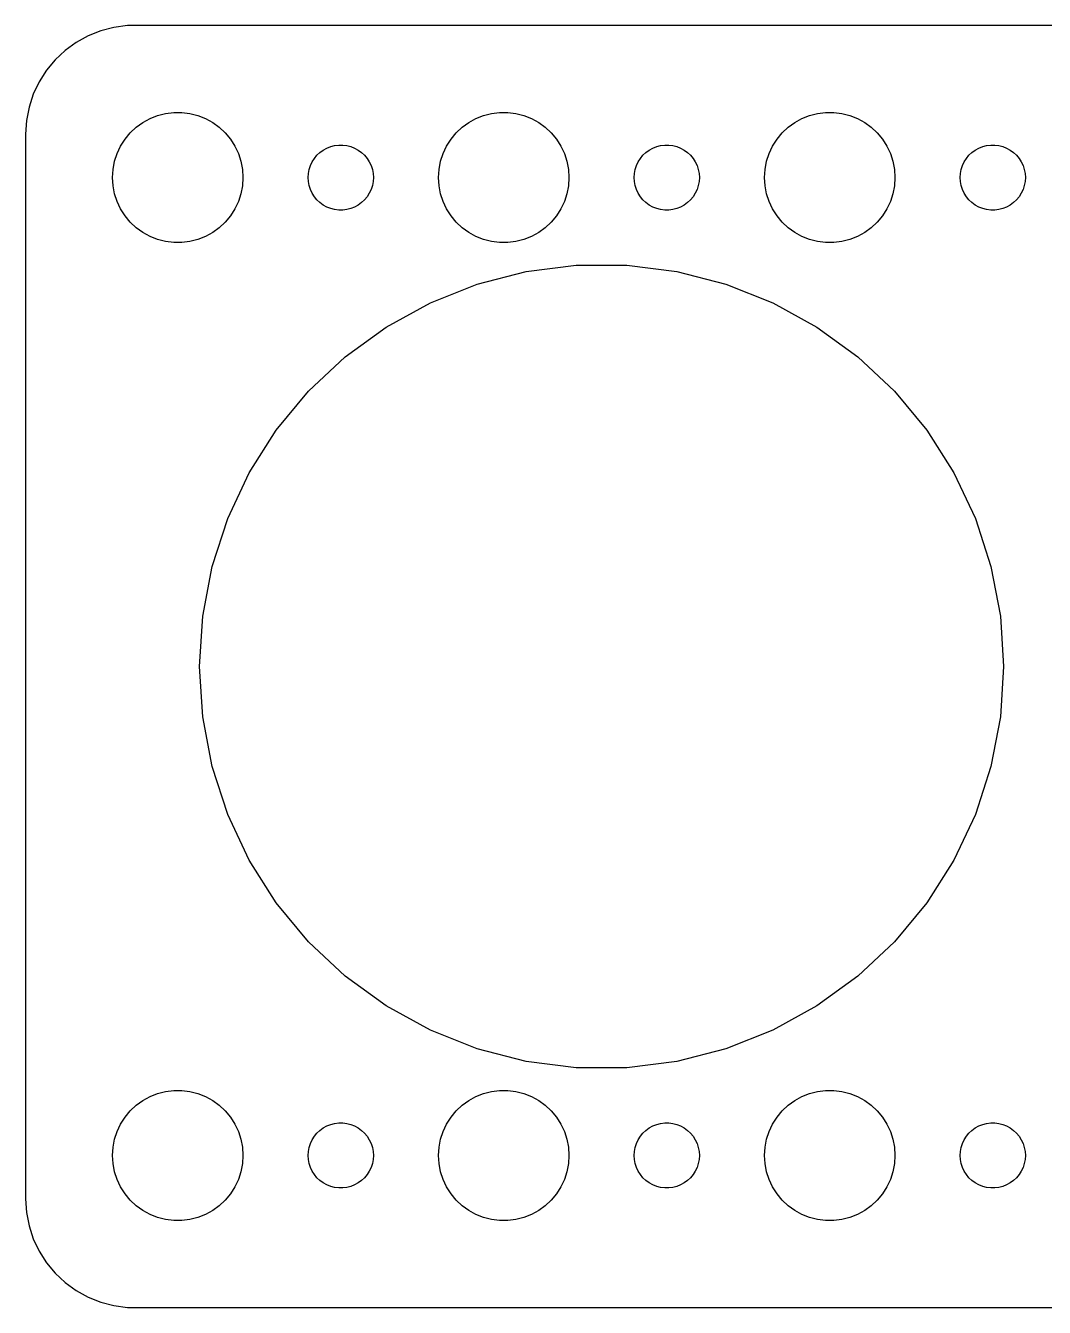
# Model space of a CAD drawing. Header units: metres. Extents: x -90 to 90, y -29 to 29.
# Drawn here: x -89.5 to -42.6, y -29.5 to 29.5 of the extents above; entities that cross this region are included whole.
import ezdxf

# ---------------------------------------------------------------- set-up
doc = ezdxf.new("R2010")
doc.units = ezdxf.units.M

msp = doc.modelspace()

# ---------------------------------------------------------------- linework, layer by layer
for p, q in [((-84.8139, 29.4901), (-85.4369, 29.4114)), ((84.8139, 29.4901), (-84.8139, 29.4901)), ((-86.6289, 29.0241), (-87.1791, 28.7216)), ((-86.0451, 29.2553), (-86.6289, 29.0241)), ((-85.4369, 29.4114), (-86.0451, 29.2553)), ((-87.6871, 28.3526), (-88.1448, 27.9227)), ((-87.1791, 28.7216), (-87.6871, 28.3526)), ((-88.1448, 27.9227), (-88.5451, 27.4389)), ((-88.5451, 27.4389), (-88.8815, 26.9088)), ((-88.8815, 26.9088), (-89.1489, 26.3406)), ((-89.1489, 26.3406), (-89.3429, 25.7434)), ((-89.3429, 25.7434), (-89.4606, 25.1267)), ((-83.427, 25.3532), (-83.0621, 25.4469)), ((-83.0621, 25.4469), (-82.6884, 25.4941)), ((-82.6884, 25.4941), (-82.3116, 25.4941)), ((-82.3116, 25.4941), (-81.9379, 25.4469)), ((-81.9379, 25.4469), (-81.573, 25.3532)), ((-68.427, 25.3532), (-68.0621, 25.4469)), ((-68.0621, 25.4469), (-67.6884, 25.4941)), ((-67.6884, 25.4941), (-67.3116, 25.4941)), ((-67.3116, 25.4941), (-66.9379, 25.4469)), ((-66.9379, 25.4469), (-66.573, 25.3532)), ((-53.427, 25.3532), (-53.0621, 25.4469)), ((-53.0621, 25.4469), (-52.6884, 25.4941)), ((-52.6884, 25.4941), (-52.3116, 25.4941)), ((-52.3116, 25.4941), (-51.9379, 25.4469)), ((-51.9379, 25.4469), (-51.5729, 25.3532)), ((-89.4606, 25.1267), (-89.5, 24.5)), ((-84.6869, 24.5536), (-84.4123, 24.8115)), ((-84.4123, 24.8115), (-84.1075, 25.033)), ((-84.1075, 25.033), (-83.7773, 25.2145)), ((-83.7773, 25.2145), (-83.427, 25.3532)), ((-81.573, 25.3532), (-81.2227, 25.2145)), ((-81.2227, 25.2145), (-80.8925, 25.033)), ((-80.8925, 25.033), (-80.5877, 24.8115)), ((-80.5877, 24.8115), (-80.3131, 24.5536)), ((-69.6869, 24.5536), (-69.4123, 24.8115)), ((-69.4123, 24.8115), (-69.1075, 25.033)), ((-69.1075, 25.033), (-68.7773, 25.2145)), ((-68.7773, 25.2145), (-68.427, 25.3532)), ((-66.573, 25.3532), (-66.2227, 25.2145)), ((-66.2227, 25.2145), (-65.8925, 25.033)), ((-65.8925, 25.033), (-65.5877, 24.8115)), ((-65.5877, 24.8115), (-65.3131, 24.5536)), ((-54.6869, 24.5536), (-54.4123, 24.8115)), ((-54.4123, 24.8115), (-54.1075, 25.033)), ((-54.1075, 25.033), (-53.7773, 25.2145)), ((-53.7773, 25.2145), (-53.427, 25.3532)), ((-51.5729, 25.3532), (-51.2227, 25.2145)), ((-51.2227, 25.2145), (-50.8925, 25.033)), ((-50.8925, 25.033), (-50.5877, 24.8115)), ((-50.5877, 24.8115), (-50.3131, 24.5536)), ((-89.5, 24.5), (-89.5, -24.5)), ((-85.1289, 23.9453), (-84.927, 24.2634)), ((-84.927, 24.2634), (-84.6869, 24.5536)), ((-80.3131, 24.5536), (-80.073, 24.2634)), ((-80.073, 24.2634), (-79.8711, 23.9453)), ((-70.1289, 23.9453), (-69.927, 24.2634)), ((-69.927, 24.2634), (-69.6869, 24.5536)), ((-65.3131, 24.5536), (-65.073, 24.2634)), ((-65.073, 24.2634), (-64.8711, 23.9453)), ((-55.1289, 23.9453), (-54.927, 24.2634)), ((-54.927, 24.2634), (-54.6869, 24.5536)), ((-50.3131, 24.5536), (-50.0729, 24.2634)), ((-50.0729, 24.2634), (-49.8711, 23.9453)), ((-85.4057, 23.2461), (-85.2893, 23.6044)), ((-85.2893, 23.6044), (-85.1289, 23.9453)), ((-79.8711, 23.9453), (-79.7107, 23.6044)), ((-79.7107, 23.6044), (-79.5943, 23.2461)), ((-76.0934, 23.5268), (-75.9561, 23.6558)), ((-75.9561, 23.6558), (-75.8037, 23.7665)), ((-75.8037, 23.7665), (-75.6387, 23.8572)), ((-75.6387, 23.8572), (-75.4635, 23.9266)), ((-75.4635, 23.9266), (-75.2811, 23.9734)), ((-75.2811, 23.9734), (-75.0942, 23.997)), ((-75.0942, 23.997), (-74.9058, 23.997)), ((-74.9058, 23.997), (-74.7189, 23.9734)), ((-74.7189, 23.9734), (-74.5365, 23.9266)), ((-74.5365, 23.9266), (-74.3613, 23.8572)), ((-74.3613, 23.8572), (-74.1963, 23.7665)), ((-74.1963, 23.7665), (-74.0439, 23.6558)), ((-74.0439, 23.6558), (-73.9065, 23.5268)), ((-70.4057, 23.2461), (-70.2893, 23.6044)), ((-70.2893, 23.6044), (-70.1289, 23.9453)), ((-64.8711, 23.9453), (-64.7107, 23.6044)), ((-64.7107, 23.6044), (-64.5943, 23.2461)), ((-61.0934, 23.5268), (-60.9561, 23.6558)), ((-60.9561, 23.6558), (-60.8037, 23.7665)), ((-60.8037, 23.7665), (-60.6387, 23.8572)), ((-60.6387, 23.8572), (-60.4635, 23.9266)), ((-60.4635, 23.9266), (-60.2811, 23.9734)), ((-60.2811, 23.9734), (-60.0942, 23.997)), ((-60.0942, 23.997), (-59.9058, 23.997)), ((-59.9058, 23.997), (-59.7189, 23.9734)), ((-59.7189, 23.9734), (-59.5365, 23.9266)), ((-59.5365, 23.9266), (-59.3613, 23.8572)), ((-59.3613, 23.8572), (-59.1963, 23.7665)), ((-59.1963, 23.7665), (-59.0439, 23.6558)), ((-59.0439, 23.6558), (-58.9065, 23.5268)), ((-55.4057, 23.2461), (-55.2893, 23.6044)), ((-55.2893, 23.6044), (-55.1289, 23.9453)), ((-49.8711, 23.9453), (-49.7107, 23.6044)), ((-49.7107, 23.6044), (-49.5942, 23.2461)), ((-46.0934, 23.5268), (-45.9561, 23.6558)), ((-45.9561, 23.6558), (-45.8037, 23.7665)), ((-45.8037, 23.7665), (-45.6387, 23.8572)), ((-45.6387, 23.8572), (-45.4635, 23.9266)), ((-45.4635, 23.9266), (-45.2811, 23.9734)), ((-45.2811, 23.9734), (-45.0942, 23.997)), ((-45.0942, 23.997), (-44.9058, 23.997)), ((-44.9058, 23.997), (-44.7189, 23.9734)), ((-44.7189, 23.9734), (-44.5365, 23.9266)), ((-44.5365, 23.9266), (-44.3613, 23.8572)), ((-44.3613, 23.8572), (-44.1963, 23.7665)), ((-44.1963, 23.7665), (-44.0439, 23.6558)), ((-44.0439, 23.6558), (-43.9065, 23.5268)), ((-85.4763, 22.876), (-85.4057, 23.2461)), ((-79.5943, 23.2461), (-79.5237, 22.876)), ((-76.4529, 22.873), (-76.3947, 23.0522)), ((-76.3947, 23.0522), (-76.3145, 23.2226)), ((-76.3145, 23.2226), (-76.2135, 23.3817)), ((-76.2135, 23.3817), (-76.0934, 23.5268)), ((-73.9065, 23.5268), (-73.7865, 23.3817)), ((-73.7865, 23.3817), (-73.6855, 23.2226)), ((-73.6855, 23.2226), (-73.6053, 23.0522)), ((-73.6053, 23.0522), (-73.5471, 22.873)), ((-70.4763, 22.876), (-70.4057, 23.2461)), ((-64.5943, 23.2461), (-64.5237, 22.876)), ((-61.4529, 22.873), (-61.3947, 23.0522)), ((-61.3947, 23.0522), (-61.3145, 23.2226)), ((-61.3145, 23.2226), (-61.2135, 23.3817)), ((-61.2135, 23.3817), (-61.0934, 23.5268)), ((-58.9065, 23.5268), (-58.7865, 23.3817)), ((-58.7865, 23.3817), (-58.6855, 23.2226)), ((-58.6855, 23.2226), (-58.6053, 23.0522)), ((-58.6053, 23.0522), (-58.5471, 22.873)), ((-55.4763, 22.876), (-55.4057, 23.2461)), ((-49.5942, 23.2461), (-49.5237, 22.876)), ((-46.4529, 22.873), (-46.3947, 23.0522)), ((-46.3947, 23.0522), (-46.3145, 23.2226)), ((-46.3145, 23.2226), (-46.2135, 23.3817)), ((-46.2135, 23.3817), (-46.0934, 23.5268)), ((-43.9065, 23.5268), (-43.7865, 23.3817)), ((-43.7865, 23.3817), (-43.6855, 23.2226)), ((-43.6855, 23.2226), (-43.6053, 23.0522)), ((-43.6053, 23.0522), (-43.5471, 22.873)), ((-85.5, 22.5), (-85.4763, 22.876)), ((-85.4763, 22.124), (-85.5, 22.5)), ((-79.5237, 22.876), (-79.5, 22.5)), ((-79.5, 22.5), (-79.5237, 22.124)), ((-76.5, 22.5), (-76.4882, 22.688)), ((-76.4882, 22.312), (-76.5, 22.5)), ((-76.4882, 22.688), (-76.4529, 22.873)), ((-73.5471, 22.873), (-73.5118, 22.688)), ((-73.5118, 22.688), (-73.5, 22.5)), ((-73.5, 22.5), (-73.5118, 22.312)), ((-70.5, 22.5), (-70.4763, 22.876)), ((-70.4763, 22.124), (-70.5, 22.5)), ((-64.5237, 22.876), (-64.5, 22.5)), ((-64.5, 22.5), (-64.5237, 22.124)), ((-61.5, 22.5), (-61.4882, 22.688)), ((-61.4882, 22.312), (-61.5, 22.5)), ((-61.4882, 22.688), (-61.4529, 22.873)), ((-58.5471, 22.873), (-58.5118, 22.688)), ((-58.5118, 22.688), (-58.5, 22.5)), ((-58.5, 22.5), (-58.5118, 22.312)), ((-55.5, 22.5), (-55.4763, 22.876)), ((-55.4763, 22.124), (-55.5, 22.5)), ((-49.5237, 22.876), (-49.5, 22.5)), ((-49.5, 22.5), (-49.5237, 22.124)), ((-46.5, 22.5), (-46.4882, 22.688)), ((-46.4882, 22.312), (-46.5, 22.5)), ((-46.4882, 22.688), (-46.4529, 22.873)), ((-43.5471, 22.873), (-43.5118, 22.688)), ((-43.5118, 22.688), (-43.5, 22.5)), ((-43.5, 22.5), (-43.5118, 22.312)), ((-85.4057, 21.7539), (-85.4763, 22.124)), ((-79.5237, 22.124), (-79.5943, 21.7539)), ((-76.4529, 22.127), (-76.4882, 22.312)), ((-76.3947, 21.9478), (-76.4529, 22.127)), ((-76.3145, 21.7774), (-76.3947, 21.9478)), ((-73.6053, 21.9478), (-73.6855, 21.7774)), ((-73.5471, 22.127), (-73.6053, 21.9478)), ((-73.5118, 22.312), (-73.5471, 22.127)), ((-70.4057, 21.7539), (-70.4763, 22.124)), ((-64.5237, 22.124), (-64.5943, 21.7539)), ((-61.4529, 22.127), (-61.4882, 22.312)), ((-61.3947, 21.9478), (-61.4529, 22.127)), ((-61.3145, 21.7774), (-61.3947, 21.9478)), ((-58.6053, 21.9478), (-58.6855, 21.7774)), ((-58.5471, 22.127), (-58.6053, 21.9478)), ((-58.5118, 22.312), (-58.5471, 22.127)), ((-55.4057, 21.7539), (-55.4763, 22.124)), ((-49.5237, 22.124), (-49.5942, 21.7539)), ((-46.4529, 22.127), (-46.4882, 22.312)), ((-46.3947, 21.9478), (-46.4529, 22.127)), ((-46.3145, 21.7774), (-46.3947, 21.9478)), ((-43.6053, 21.9478), (-43.6855, 21.7774)), ((-43.5471, 22.127), (-43.6053, 21.9478)), ((-43.5118, 22.312), (-43.5471, 22.127)), ((-85.2893, 21.3956), (-85.4057, 21.7539)), ((-85.1289, 21.0547), (-85.2893, 21.3956)), ((-79.7107, 21.3956), (-79.8711, 21.0547)), ((-79.5943, 21.7539), (-79.7107, 21.3956)), ((-76.2135, 21.6183), (-76.3145, 21.7774)), ((-76.0934, 21.4732), (-76.2135, 21.6183)), ((-75.9561, 21.3442), (-76.0934, 21.4732)), ((-75.8037, 21.2335), (-75.9561, 21.3442)), ((-75.6387, 21.1427), (-75.8037, 21.2335)), ((-74.1963, 21.2335), (-74.3613, 21.1427)), ((-74.0439, 21.3442), (-74.1963, 21.2335)), ((-73.9065, 21.4732), (-74.0439, 21.3442)), ((-73.7865, 21.6183), (-73.9065, 21.4732)), ((-73.6855, 21.7774), (-73.7865, 21.6183)), ((-70.2893, 21.3956), (-70.4057, 21.7539)), ((-70.1289, 21.0547), (-70.2893, 21.3956)), ((-64.7107, 21.3956), (-64.8711, 21.0547)), ((-64.5943, 21.7539), (-64.7107, 21.3956)), ((-61.2135, 21.6183), (-61.3145, 21.7774)), ((-61.0934, 21.4732), (-61.2135, 21.6183)), ((-60.9561, 21.3442), (-61.0934, 21.4732)), ((-60.8037, 21.2335), (-60.9561, 21.3442)), ((-60.6387, 21.1427), (-60.8037, 21.2335)), ((-59.1963, 21.2335), (-59.3613, 21.1427)), ((-59.0439, 21.3442), (-59.1963, 21.2335)), ((-58.9065, 21.4732), (-59.0439, 21.3442)), ((-58.7865, 21.6183), (-58.9065, 21.4732)), ((-58.6855, 21.7774), (-58.7865, 21.6183)), ((-55.2893, 21.3956), (-55.4057, 21.7539)), ((-55.1289, 21.0547), (-55.2893, 21.3956)), ((-49.7107, 21.3956), (-49.8711, 21.0547)), ((-49.5942, 21.7539), (-49.7107, 21.3956)), ((-46.2135, 21.6183), (-46.3145, 21.7774)), ((-46.0934, 21.4732), (-46.2135, 21.6183)), ((-45.9561, 21.3442), (-46.0934, 21.4732)), ((-45.8037, 21.2335), (-45.9561, 21.3442)), ((-45.6387, 21.1427), (-45.8037, 21.2335)), ((-44.1963, 21.2335), (-44.3613, 21.1427)), ((-44.0439, 21.3442), (-44.1963, 21.2335)), ((-43.9065, 21.4732), (-44.0439, 21.3442)), ((-43.7865, 21.6183), (-43.9065, 21.4732)), ((-43.6855, 21.7774), (-43.7865, 21.6183)), ((-84.927, 20.7366), (-85.1289, 21.0547)), ((-84.6869, 20.4464), (-84.927, 20.7366)), ((-80.073, 20.7366), (-80.3131, 20.4464)), ((-79.8711, 21.0547), (-80.073, 20.7366)), ((-75.4635, 21.0734), (-75.6387, 21.1427)), ((-75.2811, 21.0266), (-75.4635, 21.0734)), ((-75.0942, 21.003), (-75.2811, 21.0266)), ((-74.9058, 21.003), (-75.0942, 21.003)), ((-74.7189, 21.0266), (-74.9058, 21.003)), ((-74.5365, 21.0734), (-74.7189, 21.0266)), ((-74.3613, 21.1427), (-74.5365, 21.0734)), ((-69.927, 20.7366), (-70.1289, 21.0547)), ((-69.6869, 20.4464), (-69.927, 20.7366)), ((-65.073, 20.7366), (-65.3131, 20.4464)), ((-64.8711, 21.0547), (-65.073, 20.7366)), ((-60.4635, 21.0734), (-60.6387, 21.1427)), ((-60.2811, 21.0266), (-60.4635, 21.0734)), ((-60.0942, 21.003), (-60.2811, 21.0266)), ((-59.9058, 21.003), (-60.0942, 21.003)), ((-59.7189, 21.0266), (-59.9058, 21.003)), ((-59.5365, 21.0734), (-59.7189, 21.0266)), ((-59.3613, 21.1427), (-59.5365, 21.0734)), ((-54.927, 20.7366), (-55.1289, 21.0547)), ((-54.6869, 20.4464), (-54.927, 20.7366)), ((-50.0729, 20.7366), (-50.3131, 20.4464)), ((-49.8711, 21.0547), (-50.0729, 20.7366)), ((-45.4635, 21.0734), (-45.6387, 21.1427)), ((-45.2811, 21.0266), (-45.4635, 21.0734)), ((-45.0942, 21.003), (-45.2811, 21.0266)), ((-44.9058, 21.003), (-45.0942, 21.003)), ((-44.7189, 21.0266), (-44.9058, 21.003)), ((-44.5365, 21.0734), (-44.7189, 21.0266)), ((-44.3613, 21.1427), (-44.5365, 21.0734)), ((-84.4123, 20.1884), (-84.6869, 20.4464)), ((-84.1075, 19.967), (-84.4123, 20.1884)), ((-80.5877, 20.1884), (-80.8925, 19.967)), ((-80.3131, 20.4464), (-80.5877, 20.1884)), ((-69.4123, 20.1884), (-69.6869, 20.4464)), ((-69.1075, 19.967), (-69.4123, 20.1884)), ((-65.5877, 20.1884), (-65.8925, 19.967)), ((-65.3131, 20.4464), (-65.5877, 20.1884)), ((-54.4123, 20.1884), (-54.6869, 20.4464)), ((-54.1075, 19.967), (-54.4123, 20.1884)), ((-50.5877, 20.1884), (-50.8925, 19.967)), ((-50.3131, 20.4464), (-50.5877, 20.1884)), ((-83.7773, 19.7855), (-84.1075, 19.967)), ((-83.427, 19.6468), (-83.7773, 19.7855)), ((-83.0621, 19.5531), (-83.427, 19.6468)), ((-82.6884, 19.5059), (-83.0621, 19.5531)), ((-82.3116, 19.5059), (-82.6884, 19.5059)), ((-81.9379, 19.5531), (-82.3116, 19.5059)), ((-81.573, 19.6468), (-81.9379, 19.5531)), ((-81.2227, 19.7855), (-81.573, 19.6468)), ((-80.8925, 19.967), (-81.2227, 19.7855)), ((-68.7773, 19.7855), (-69.1075, 19.967)), ((-68.427, 19.6468), (-68.7773, 19.7855)), ((-68.0621, 19.5531), (-68.427, 19.6468)), ((-67.6884, 19.5059), (-68.0621, 19.5531)), ((-67.3116, 19.5059), (-67.6884, 19.5059)), ((-66.9379, 19.5531), (-67.3116, 19.5059)), ((-66.573, 19.6468), (-66.9379, 19.5531)), ((-66.2227, 19.7855), (-66.573, 19.6468)), ((-65.8925, 19.967), (-66.2227, 19.7855)), ((-53.7773, 19.7855), (-54.1075, 19.967)), ((-53.427, 19.6468), (-53.7773, 19.7855)), ((-53.0621, 19.5531), (-53.427, 19.6468)), ((-52.6884, 19.5059), (-53.0621, 19.5531)), ((-52.3116, 19.5059), (-52.6884, 19.5059)), ((-51.9379, 19.5531), (-52.3116, 19.5059)), ((-51.5729, 19.6468), (-51.9379, 19.5531)), ((-51.2227, 19.7855), (-51.5729, 19.6468)), ((-50.8925, 19.967), (-51.2227, 19.7855)), ((-66.4666, 18.1723), (-64.1616, 18.4635)), ((-64.1616, 18.4635), (-61.8384, 18.4635)), ((-61.8384, 18.4635), (-59.5334, 18.1723)), ((-68.7168, 17.5945), (-66.4666, 18.1723)), ((-59.5334, 18.1723), (-57.2832, 17.5945)), ((-70.8769, 16.7393), (-68.7168, 17.5945)), ((-57.2832, 17.5945), (-55.1231, 16.7393)), ((-72.9128, 15.6201), (-70.8769, 16.7393)), ((-55.1231, 16.7393), (-53.0872, 15.6201)), ((-74.7923, 14.2545), (-72.9128, 15.6201)), ((-53.0872, 15.6201), (-51.2077, 14.2545)), ((-76.4859, 12.6641), (-74.7923, 14.2545)), ((-51.2077, 14.2545), (-49.5141, 12.6641)), ((-77.9668, 10.874), (-76.4859, 12.6641)), ((-49.5141, 12.6641), (-48.0332, 10.874)), ((-79.2117, 8.91243), (-77.9668, 10.874)), ((-48.0332, 10.874), (-46.7883, 8.91243)), ((-80.2009, 6.8103), (-79.2117, 8.91243)), ((-46.7883, 8.91243), (-45.7991, 6.8103)), ((-80.9188, 4.60075), (-80.2009, 6.8103)), ((-45.7991, 6.8103), (-45.0812, 4.60075)), ((-81.3541, 2.31866), (-80.9188, 4.60075)), ((-45.0812, 4.60075), (-44.6459, 2.31866)), ((-81.5, 0), (-81.3541, 2.31866)), ((-44.6459, 2.31866), (-44.5, 0)), ((-81.3541, -2.31866), (-81.5, 0)), ((-44.5, 0), (-44.6459, -2.31866)), ((-80.9188, -4.60075), (-81.3541, -2.31866)), ((-44.6459, -2.31866), (-45.0812, -4.60075)), ((-80.2009, -6.8103), (-80.9188, -4.60075)), ((-45.0812, -4.60075), (-45.7991, -6.8103)), ((-79.2117, -8.91243), (-80.2009, -6.8103)), ((-45.7991, -6.8103), (-46.7883, -8.91243)), ((-77.9668, -10.874), (-79.2117, -8.91243)), ((-46.7883, -8.91243), (-48.0332, -10.874)), ((-76.4859, -12.6641), (-77.9668, -10.874)), ((-48.0332, -10.874), (-49.5141, -12.6641)), ((-74.7923, -14.2545), (-76.4859, -12.6641)), ((-49.5141, -12.6641), (-51.2077, -14.2545)), ((-72.9128, -15.6201), (-74.7923, -14.2545)), ((-51.2077, -14.2545), (-53.0872, -15.6201)), ((-70.8769, -16.7393), (-72.9128, -15.6201)), ((-53.0872, -15.6201), (-55.1231, -16.7393)), ((-68.7168, -17.5945), (-70.8769, -16.7393)), ((-55.1231, -16.7393), (-57.2832, -17.5945)), ((-66.4666, -18.1723), (-68.7168, -17.5945)), ((-57.2832, -17.5945), (-59.5334, -18.1723)), ((-64.1616, -18.4635), (-66.4666, -18.1723)), ((-59.5334, -18.1723), (-61.8384, -18.4635)), ((-61.8384, -18.4635), (-64.1616, -18.4635)), ((-84.4123, -20.1884), (-84.1075, -19.967)), ((-84.1075, -19.967), (-83.7773, -19.7855)), ((-83.7773, -19.7855), (-83.427, -19.6468)), ((-83.427, -19.6468), (-83.0621, -19.5531)), ((-83.0621, -19.5531), (-82.6884, -19.5059)), ((-82.6884, -19.5059), (-82.3116, -19.5059)), ((-82.3116, -19.5059), (-81.9379, -19.5531)), ((-81.9379, -19.5531), (-81.573, -19.6468)), ((-81.573, -19.6468), (-81.2227, -19.7855)), ((-81.2227, -19.7855), (-80.8925, -19.967)), ((-80.8925, -19.967), (-80.5877, -20.1884)), ((-69.4123, -20.1884), (-69.1075, -19.967)), ((-69.1075, -19.967), (-68.7773, -19.7855)), ((-68.7773, -19.7855), (-68.427, -19.6468)), ((-68.427, -19.6468), (-68.0621, -19.5531)), ((-68.0621, -19.5531), (-67.6884, -19.5059)), ((-67.6884, -19.5059), (-67.3116, -19.5059)), ((-67.3116, -19.5059), (-66.9379, -19.5531)), ((-66.9379, -19.5531), (-66.573, -19.6468)), ((-66.573, -19.6468), (-66.2227, -19.7855)), ((-66.2227, -19.7855), (-65.8925, -19.967)), ((-65.8925, -19.967), (-65.5877, -20.1884)), ((-54.4123, -20.1884), (-54.1075, -19.967)), ((-54.1075, -19.967), (-53.7773, -19.7855)), ((-53.7773, -19.7855), (-53.427, -19.6468)), ((-53.427, -19.6468), (-53.0621, -19.5531)), ((-53.0621, -19.5531), (-52.6884, -19.5059)), ((-52.6884, -19.5059), (-52.3116, -19.5059)), ((-52.3116, -19.5059), (-51.9379, -19.5531)), ((-51.9379, -19.5531), (-51.5729, -19.6468)), ((-51.5729, -19.6468), (-51.2227, -19.7855)), ((-51.2227, -19.7855), (-50.8925, -19.967)), ((-50.8925, -19.967), (-50.5877, -20.1884)), ((-84.927, -20.7366), (-84.6869, -20.4464)), ((-84.6869, -20.4464), (-84.4123, -20.1884)), ((-80.5877, -20.1884), (-80.3131, -20.4464)), ((-80.3131, -20.4464), (-80.073, -20.7366)), ((-69.927, -20.7366), (-69.6869, -20.4464)), ((-69.6869, -20.4464), (-69.4123, -20.1884)), ((-65.5877, -20.1884), (-65.3131, -20.4464)), ((-65.3131, -20.4464), (-65.073, -20.7366)), ((-54.927, -20.7366), (-54.6869, -20.4464)), ((-54.6869, -20.4464), (-54.4123, -20.1884)), ((-50.5877, -20.1884), (-50.3131, -20.4464)), ((-50.3131, -20.4464), (-50.0729, -20.7366)), ((-85.2893, -21.3956), (-85.1289, -21.0547)), ((-85.1289, -21.0547), (-84.927, -20.7366)), ((-80.073, -20.7366), (-79.8711, -21.0547)), ((-79.8711, -21.0547), (-79.7107, -21.3956)), ((-75.8037, -21.2335), (-75.6387, -21.1427)), ((-75.6387, -21.1427), (-75.4635, -21.0734)), ((-75.4635, -21.0734), (-75.2811, -21.0266)), ((-75.2811, -21.0266), (-75.0942, -21.003)), ((-75.0942, -21.003), (-74.9058, -21.003)), ((-74.9058, -21.003), (-74.7189, -21.0266)), ((-74.7189, -21.0266), (-74.5365, -21.0734)), ((-74.5365, -21.0734), (-74.3613, -21.1427)), ((-74.3613, -21.1427), (-74.1963, -21.2335)), ((-70.2893, -21.3956), (-70.1289, -21.0547)), ((-70.1289, -21.0547), (-69.927, -20.7366)), ((-65.073, -20.7366), (-64.8711, -21.0547)), ((-64.8711, -21.0547), (-64.7107, -21.3956)), ((-60.8037, -21.2335), (-60.6387, -21.1427)), ((-60.6387, -21.1427), (-60.4635, -21.0734)), ((-60.4635, -21.0734), (-60.2811, -21.0266)), ((-60.2811, -21.0266), (-60.0942, -21.003)), ((-60.0942, -21.003), (-59.9058, -21.003)), ((-59.9058, -21.003), (-59.7189, -21.0266)), ((-59.7189, -21.0266), (-59.5365, -21.0734)), ((-59.5365, -21.0734), (-59.3613, -21.1427)), ((-59.3613, -21.1427), (-59.1963, -21.2335)), ((-55.2893, -21.3956), (-55.1289, -21.0547)), ((-55.1289, -21.0547), (-54.927, -20.7366)), ((-50.0729, -20.7366), (-49.8711, -21.0547)), ((-49.8711, -21.0547), (-49.7107, -21.3956)), ((-45.8037, -21.2335), (-45.6387, -21.1427)), ((-45.6387, -21.1427), (-45.4635, -21.0734)), ((-45.4635, -21.0734), (-45.2811, -21.0266)), ((-45.2811, -21.0266), (-45.0942, -21.003)), ((-45.0942, -21.003), (-44.9058, -21.003)), ((-44.9058, -21.003), (-44.7189, -21.0266)), ((-44.7189, -21.0266), (-44.5365, -21.0734)), ((-44.5365, -21.0734), (-44.3613, -21.1427)), ((-44.3613, -21.1427), (-44.1963, -21.2335)), ((-85.4763, -22.124), (-85.4057, -21.7539)), ((-85.4057, -21.7539), (-85.2893, -21.3956)), ((-79.7107, -21.3956), (-79.5943, -21.7539)), ((-79.5943, -21.7539), (-79.5237, -22.124)), ((-76.3947, -21.9478), (-76.3145, -21.7774)), ((-76.3145, -21.7774), (-76.2135, -21.6183)), ((-76.2135, -21.6183), (-76.0934, -21.4732)), ((-76.0934, -21.4732), (-75.9561, -21.3442)), ((-75.9561, -21.3442), (-75.8037, -21.2335)), ((-74.1963, -21.2335), (-74.0439, -21.3442)), ((-74.0439, -21.3442), (-73.9065, -21.4732)), ((-73.9065, -21.4732), (-73.7865, -21.6183)), ((-73.7865, -21.6183), (-73.6855, -21.7774)), ((-73.6855, -21.7774), (-73.6053, -21.9478)), ((-70.4763, -22.124), (-70.4057, -21.7539)), ((-70.4057, -21.7539), (-70.2893, -21.3956)), ((-64.7107, -21.3956), (-64.5943, -21.7539)), ((-64.5943, -21.7539), (-64.5237, -22.124)), ((-61.3947, -21.9478), (-61.3145, -21.7774)), ((-61.3145, -21.7774), (-61.2135, -21.6183)), ((-61.2135, -21.6183), (-61.0934, -21.4732)), ((-61.0934, -21.4732), (-60.9561, -21.3442)), ((-60.9561, -21.3442), (-60.8037, -21.2335)), ((-59.1963, -21.2335), (-59.0439, -21.3442)), ((-59.0439, -21.3442), (-58.9065, -21.4732)), ((-58.9065, -21.4732), (-58.7865, -21.6183)), ((-58.7865, -21.6183), (-58.6855, -21.7774)), ((-58.6855, -21.7774), (-58.6053, -21.9478)), ((-55.4763, -22.124), (-55.4057, -21.7539)), ((-55.4057, -21.7539), (-55.2893, -21.3956)), ((-49.7107, -21.3956), (-49.5942, -21.7539)), ((-49.5942, -21.7539), (-49.5237, -22.124)), ((-46.3947, -21.9478), (-46.3145, -21.7774)), ((-46.3145, -21.7774), (-46.2135, -21.6183)), ((-46.2135, -21.6183), (-46.0934, -21.4732)), ((-46.0934, -21.4732), (-45.9561, -21.3442)), ((-45.9561, -21.3442), (-45.8037, -21.2335)), ((-44.1963, -21.2335), (-44.0439, -21.3442)), ((-44.0439, -21.3442), (-43.9065, -21.4732)), ((-43.9065, -21.4732), (-43.7865, -21.6183)), ((-43.7865, -21.6183), (-43.6855, -21.7774)), ((-43.6855, -21.7774), (-43.6053, -21.9478)), ((-85.5, -22.5), (-85.4763, -22.124)), ((-79.5237, -22.124), (-79.5, -22.5)), ((-76.5, -22.5), (-76.4882, -22.312)), ((-76.4882, -22.312), (-76.4529, -22.127)), ((-76.4529, -22.127), (-76.3947, -21.9478)), ((-73.6053, -21.9478), (-73.5471, -22.127)), ((-73.5471, -22.127), (-73.5118, -22.312)), ((-73.5118, -22.312), (-73.5, -22.5)), ((-70.5, -22.5), (-70.4763, -22.124)), ((-64.5237, -22.124), (-64.5, -22.5)), ((-61.5, -22.5), (-61.4882, -22.312)), ((-61.4882, -22.312), (-61.4529, -22.127)), ((-61.4529, -22.127), (-61.3947, -21.9478)), ((-58.6053, -21.9478), (-58.5471, -22.127)), ((-58.5471, -22.127), (-58.5118, -22.312)), ((-58.5118, -22.312), (-58.5, -22.5)), ((-55.5, -22.5), (-55.4763, -22.124)), ((-49.5237, -22.124), (-49.5, -22.5)), ((-46.5, -22.5), (-46.4882, -22.312)), ((-46.4882, -22.312), (-46.4529, -22.127)), ((-46.4529, -22.127), (-46.3947, -21.9478)), ((-43.6053, -21.9478), (-43.5471, -22.127)), ((-43.5471, -22.127), (-43.5118, -22.312)), ((-43.5118, -22.312), (-43.5, -22.5)), ((-85.4763, -22.876), (-85.5, -22.5)), ((-85.4057, -23.2461), (-85.4763, -22.876)), ((-79.5237, -22.876), (-79.5943, -23.2461)), ((-79.5, -22.5), (-79.5237, -22.876)), ((-76.4882, -22.688), (-76.5, -22.5)), ((-76.4529, -22.873), (-76.4882, -22.688)), ((-76.3947, -23.0522), (-76.4529, -22.873)), ((-73.5471, -22.873), (-73.6053, -23.0522)), ((-73.5118, -22.688), (-73.5471, -22.873)), ((-73.5, -22.5), (-73.5118, -22.688)), ((-70.4763, -22.876), (-70.5, -22.5)), ((-70.4057, -23.2461), (-70.4763, -22.876)), ((-64.5237, -22.876), (-64.5943, -23.2461)), ((-64.5, -22.5), (-64.5237, -22.876)), ((-61.4882, -22.688), (-61.5, -22.5)), ((-61.4529, -22.873), (-61.4882, -22.688)), ((-61.3947, -23.0522), (-61.4529, -22.873)), ((-58.5471, -22.873), (-58.6053, -23.0522)), ((-58.5118, -22.688), (-58.5471, -22.873)), ((-58.5, -22.5), (-58.5118, -22.688)), ((-55.4763, -22.876), (-55.5, -22.5)), ((-55.4057, -23.2461), (-55.4763, -22.876)), ((-49.5237, -22.876), (-49.5942, -23.2461)), ((-49.5, -22.5), (-49.5237, -22.876)), ((-46.4882, -22.688), (-46.5, -22.5)), ((-46.4529, -22.873), (-46.4882, -22.688)), ((-46.3947, -23.0522), (-46.4529, -22.873)), ((-43.5471, -22.873), (-43.6053, -23.0522)), ((-43.5118, -22.688), (-43.5471, -22.873)), ((-43.5, -22.5), (-43.5118, -22.688)), ((-85.2893, -23.6044), (-85.4057, -23.2461)), ((-79.5943, -23.2461), (-79.7107, -23.6044)), ((-76.3145, -23.2226), (-76.3947, -23.0522)), ((-76.2135, -23.3817), (-76.3145, -23.2226)), ((-76.0934, -23.5268), (-76.2135, -23.3817)), ((-75.9561, -23.6558), (-76.0934, -23.5268)), ((-73.9065, -23.5268), (-74.0439, -23.6558)), ((-73.7865, -23.3817), (-73.9065, -23.5268)), ((-73.6855, -23.2226), (-73.7865, -23.3817)), ((-73.6053, -23.0522), (-73.6855, -23.2226)), ((-70.2893, -23.6044), (-70.4057, -23.2461)), ((-64.5943, -23.2461), (-64.7107, -23.6044)), ((-61.3145, -23.2226), (-61.3947, -23.0522)), ((-61.2135, -23.3817), (-61.3145, -23.2226)), ((-61.0934, -23.5268), (-61.2135, -23.3817)), ((-60.9561, -23.6558), (-61.0934, -23.5268)), ((-58.9065, -23.5268), (-59.0439, -23.6558)), ((-58.7865, -23.3817), (-58.9065, -23.5268)), ((-58.6855, -23.2226), (-58.7865, -23.3817)), ((-58.6053, -23.0522), (-58.6855, -23.2226)), ((-55.2893, -23.6044), (-55.4057, -23.2461)), ((-49.5942, -23.2461), (-49.7107, -23.6044)), ((-46.3145, -23.2226), (-46.3947, -23.0522)), ((-46.2135, -23.3817), (-46.3145, -23.2226)), ((-46.0934, -23.5268), (-46.2135, -23.3817)), ((-45.9561, -23.6558), (-46.0934, -23.5268)), ((-43.9065, -23.5268), (-44.0439, -23.6558)), ((-43.7865, -23.3817), (-43.9065, -23.5268)), ((-43.6855, -23.2226), (-43.7865, -23.3817)), ((-43.6053, -23.0522), (-43.6855, -23.2226)), ((-85.1289, -23.9453), (-85.2893, -23.6044)), ((-84.927, -24.2634), (-85.1289, -23.9453)), ((-79.8711, -23.9453), (-80.073, -24.2634)), ((-79.7107, -23.6044), (-79.8711, -23.9453)), ((-75.8037, -23.7665), (-75.9561, -23.6558)), ((-75.6387, -23.8572), (-75.8037, -23.7665)), ((-75.4635, -23.9266), (-75.6387, -23.8572)), ((-75.2811, -23.9734), (-75.4635, -23.9266)), ((-75.0942, -23.997), (-75.2811, -23.9734)), ((-74.9058, -23.997), (-75.0942, -23.997)), ((-74.7189, -23.9734), (-74.9058, -23.997)), ((-74.5365, -23.9266), (-74.7189, -23.9734)), ((-74.3613, -23.8572), (-74.5365, -23.9266)), ((-74.1963, -23.7665), (-74.3613, -23.8572)), ((-74.0439, -23.6558), (-74.1963, -23.7665)), ((-70.1289, -23.9453), (-70.2893, -23.6044)), ((-69.927, -24.2634), (-70.1289, -23.9453)), ((-64.8711, -23.9453), (-65.073, -24.2634)), ((-64.7107, -23.6044), (-64.8711, -23.9453)), ((-60.8037, -23.7665), (-60.9561, -23.6558)), ((-60.6387, -23.8572), (-60.8037, -23.7665)), ((-60.4635, -23.9266), (-60.6387, -23.8572)), ((-60.2811, -23.9734), (-60.4635, -23.9266)), ((-60.0942, -23.997), (-60.2811, -23.9734)), ((-59.9058, -23.997), (-60.0942, -23.997)), ((-59.7189, -23.9734), (-59.9058, -23.997)), ((-59.5365, -23.9266), (-59.7189, -23.9734)), ((-59.3613, -23.8572), (-59.5365, -23.9266)), ((-59.1963, -23.7665), (-59.3613, -23.8572)), ((-59.0439, -23.6558), (-59.1963, -23.7665)), ((-55.1289, -23.9453), (-55.2893, -23.6044)), ((-54.927, -24.2634), (-55.1289, -23.9453)), ((-49.8711, -23.9453), (-50.0729, -24.2634)), ((-49.7107, -23.6044), (-49.8711, -23.9453)), ((-45.8037, -23.7665), (-45.9561, -23.6558)), ((-45.6387, -23.8572), (-45.8037, -23.7665)), ((-45.4635, -23.9266), (-45.6387, -23.8572)), ((-45.2811, -23.9734), (-45.4635, -23.9266)), ((-45.0942, -23.997), (-45.2811, -23.9734)), ((-44.9058, -23.997), (-45.0942, -23.997)), ((-44.7189, -23.9734), (-44.9058, -23.997)), ((-44.5365, -23.9266), (-44.7189, -23.9734)), ((-44.3613, -23.8572), (-44.5365, -23.9266)), ((-44.1963, -23.7665), (-44.3613, -23.8572)), ((-44.0439, -23.6558), (-44.1963, -23.7665)), ((-89.5, -24.5), (-89.4606, -25.1267)), ((-84.6869, -24.5536), (-84.927, -24.2634)), ((-84.4123, -24.8115), (-84.6869, -24.5536)), ((-80.3131, -24.5536), (-80.5877, -24.8115)), ((-80.073, -24.2634), (-80.3131, -24.5536)), ((-69.6869, -24.5536), (-69.927, -24.2634)), ((-69.4123, -24.8115), (-69.6869, -24.5536)), ((-65.3131, -24.5536), (-65.5877, -24.8115)), ((-65.073, -24.2634), (-65.3131, -24.5536)), ((-54.6869, -24.5536), (-54.927, -24.2634)), ((-54.4123, -24.8115), (-54.6869, -24.5536)), ((-50.3131, -24.5536), (-50.5877, -24.8115)), ((-50.0729, -24.2634), (-50.3131, -24.5536)), ((-89.4606, -25.1267), (-89.3429, -25.7434)), ((-84.1075, -25.033), (-84.4123, -24.8115)), ((-83.7773, -25.2145), (-84.1075, -25.033)), ((-83.427, -25.3532), (-83.7773, -25.2145)), ((-83.0621, -25.4469), (-83.427, -25.3532)), ((-81.573, -25.3532), (-81.9379, -25.4469)), ((-81.2227, -25.2145), (-81.573, -25.3532)), ((-80.8925, -25.033), (-81.2227, -25.2145)), ((-80.5877, -24.8115), (-80.8925, -25.033)), ((-69.1075, -25.033), (-69.4123, -24.8115)), ((-68.7773, -25.2145), (-69.1075, -25.033)), ((-68.427, -25.3532), (-68.7773, -25.2145)), ((-68.0621, -25.4469), (-68.427, -25.3532)), ((-66.573, -25.3532), (-66.9379, -25.4469)), ((-66.2227, -25.2145), (-66.573, -25.3532)), ((-65.8925, -25.033), (-66.2227, -25.2145)), ((-65.5877, -24.8115), (-65.8925, -25.033)), ((-54.1075, -25.033), (-54.4123, -24.8115)), ((-53.7773, -25.2145), (-54.1075, -25.033)), ((-53.427, -25.3532), (-53.7773, -25.2145)), ((-53.0621, -25.4469), (-53.427, -25.3532)), ((-51.5729, -25.3532), (-51.9379, -25.4469)), ((-51.2227, -25.2145), (-51.5729, -25.3532)), ((-50.8925, -25.033), (-51.2227, -25.2145)), ((-50.5877, -24.8115), (-50.8925, -25.033)), ((-89.3429, -25.7434), (-89.1489, -26.3406)), ((-82.6884, -25.4941), (-83.0621, -25.4469)), ((-82.3116, -25.4941), (-82.6884, -25.4941)), ((-81.9379, -25.4469), (-82.3116, -25.4941)), ((-67.6884, -25.4941), (-68.0621, -25.4469)), ((-67.3116, -25.4941), (-67.6884, -25.4941)), ((-66.9379, -25.4469), (-67.3116, -25.4941)), ((-52.6884, -25.4941), (-53.0621, -25.4469)), ((-52.3116, -25.4941), (-52.6884, -25.4941)), ((-51.9379, -25.4469), (-52.3116, -25.4941)), ((-89.1489, -26.3406), (-88.8815, -26.9088)), ((-88.8815, -26.9088), (-88.5451, -27.4389)), ((-88.5451, -27.4389), (-88.1448, -27.9227)), ((-88.1448, -27.9227), (-87.6871, -28.3526)), ((-87.6871, -28.3526), (-87.1791, -28.7216)), ((-87.1791, -28.7216), (-86.6289, -29.0241)), ((-86.6289, -29.0241), (-86.0451, -29.2553)), ((-86.0451, -29.2553), (-85.4369, -29.4114)), ((-85.4369, -29.4114), (-84.8139, -29.4901)), ((-84.8139, -29.4901), (84.8139, -29.4901))]:
    msp.add_line(p, q)

doc.saveas('drawing.dxf')
